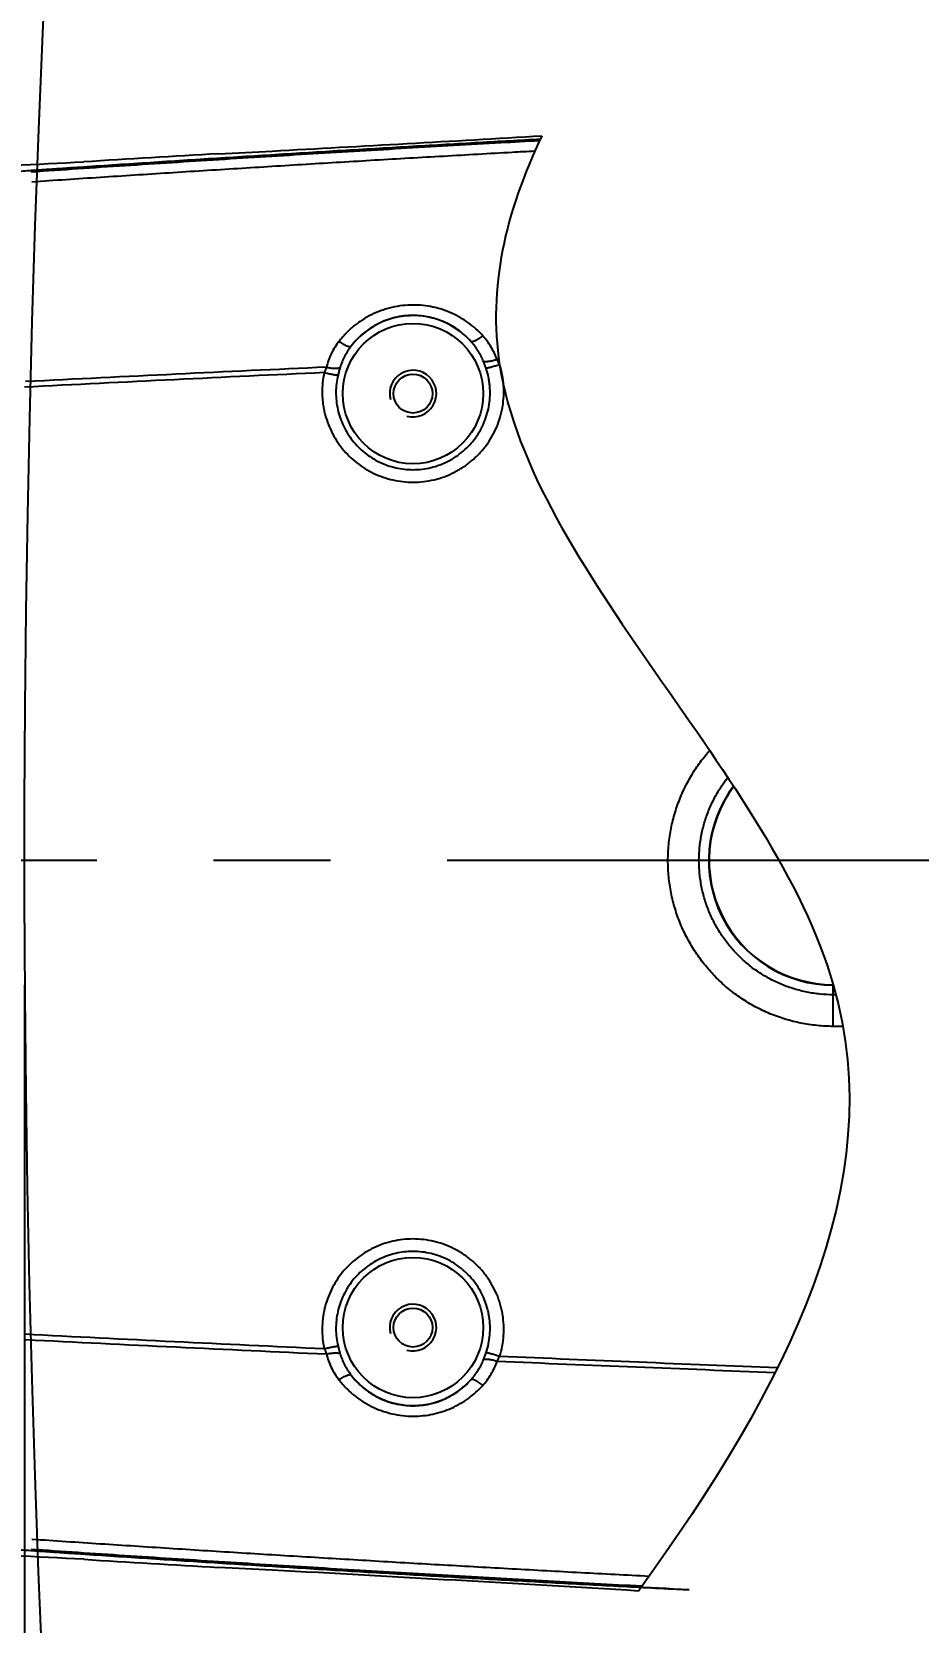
# Model space of a CAD drawing. Header units: millimetres. Extents: x 5828 to 6704, y 123 to 421.
# Drawn here: x 6499 to 6501.85, y 334.41 to 339.52 of the extents above; entities that cross this region are included whole.
import ezdxf

# ---------------------------------------------------------------- set-up
doc = ezdxf.new("R2010")
doc.units = ezdxf.units.MM
doc.linetypes.add('CENTER', pattern=[0.6, 0.375, -0.075, 0.075, -0.075])
for name, color, linetype in [('中心线', 7, 'Continuous'), ('外形图', 7, 'Continuous'), ('尺寸标注', 7, 'Continuous'), ('运动范围', 7, 'Continuous')]:
    doc.layers.add(name, color=color, linetype=linetype)
doc.styles.add('微软雅黑', font='msyh.ttc', dxfattribs={"height": 1.5})
doc.dimstyles.new('尺寸标注_1_20比例', dxfattribs={"dimtxt": 1.5, "dimasz": 1.25, "dimexe": 0.5, "dimexo": 0.4, "dimgap": 0.5, "dimtad": 1, "dimdec": 1, "dimlfac": 20, "dimdsep": 46, "dimtxsty": '微软雅黑', "dimcen": 0.09, "dimadec": 0, "dimazin": 0, "dimtp": 0.01, "dimtm": 0.01, "dimtfac": 1, "dimtdec": 1, "dimtofl": 0, "dimtmove": 0, "dimatfit": 3, "dimfxl": 1, "dimtolj": 1, "dimarcsym": 0})

# ---------------------------------------------------------------- blocks, each defined once
blk = doc.blocks.new('*D1139')
at = {"layer": 'Defpoints', "color": 0}
for p in [(6498.9812, 336.8553), (6559.0462, 312.8006), (6498.9812, 278.1994)]:
    blk.add_point(p, dxfattribs=at)
at = {"layer": '尺寸标注', "color": 0, "lineweight": -2}
for p, q in [((6498.9812, 336.4553), (6498.9812, 277.6994)), ((6559.0462, 312.4006), (6559.0462, 277.6994)), ((6557.7962, 278.1994), (6500.2312, 278.1994))]:
    blk.add_line(p, q, dxfattribs=at)
at = {"layer": '尺寸标注', "color": 0}
for points in [[(6500.2312, 278.4078), (6500.2312, 277.9911), (6498.9812, 278.1994)], [(6557.7962, 277.9911), (6557.7962, 278.4078), (6559.0462, 278.1994)]]:
    blk.add_solid(points, dxfattribs=at)
at = {"layer": '尺寸标注', "color": 0, "insert": (6529.0137, 279.471), "char_height": 1.5, "attachment_point": 5, "style": '微软雅黑'}
blk.add_mtext('\\A1;\\A1;{\\fAlibaba PuHuiTi 3.0 55 Regular|b0|i0|c134|p18;1201.2}', dxfattribs=at)
blk = doc.blocks.new('*D1144')
at = {"layer": 'Defpoints', "color": 0}
for p in [(6557.7962, 395.6702), (6487.6476, 286.2413), (6537.9972, 286.2413)]:
    blk.add_point(p, dxfattribs=at)
at = {"layer": '尺寸标注', "color": 0, "lineweight": -2}
for p, q in [((6557.3962, 395.6702), (6487.1476, 395.6702)), ((6487.6476, 394.4202), (6487.6476, 287.4913)), ((6537.5972, 286.2413), (6487.1476, 286.2413))]:
    blk.add_line(p, q, dxfattribs=at)
at = {"layer": '尺寸标注', "color": 0}
for points in [[(6487.856, 394.4202), (6487.4393, 394.4202), (6487.6476, 395.6702)], [(6487.4393, 287.4913), (6487.856, 287.4913), (6487.6476, 286.2413)]]:
    blk.add_solid(points, dxfattribs=at)
at = {"layer": '尺寸标注', "color": 0, "insert": (6486.376, 340.9558), "char_height": 1.5, "attachment_point": 5, "rotation": 90, "style": '微软雅黑'}
blk.add_mtext('\\A1;\\A1;{\\fAlibaba PuHuiTi 3.0 55 Regular|b0|i0|c134|p18;2188.6}', dxfattribs=at)

msp = doc.modelspace()

# ---------------------------------------------------------------- linework, layer by layer
at = {"layer": '中心线', "linetype": 'CENTER', "ltscale": 5}
msp.add_line((6505.2137, 336.8553), (6492.2369, 336.8553), dxfattribs=at)
at = {"layer": '外形图', "linetype": 'ByBlock'}
for p, q in [((6501.5791, 336.3228), (6501.5791, 336.4553)), ((6501.5791, 336.4553), (6501.5795, 336.4553)), ((6501.588, 336.4243), (6501.5791, 336.4243)), ((6501.6103, 336.3228), (6501.5791, 336.3228))]:
    msp.add_line(p, q, dxfattribs=at)
for centre, radius in [((6500.2291, 338.3553), 0.2254), ((6500.2291, 338.3553), 0.0625), ((6500.2291, 335.3553), 0.2254), ((6500.2291, 335.3553), 0.0625)]:
    msp.add_circle(centre, radius, dxfattribs=at)
for centre, radius, start, end in [((6487.6223, 562.7681), 223.9637, 273.111022, 273.332942), ((6497.53, 380.6179), 41.5443, 272.86253, 273.10057), ((6500.2291, 338.3553), 0.2504, 41.9559, 142.5189), ((6508.7878, 144.0336), 194.6072, 92.602592, 92.887369), ((6508.8374, 145.8734), 192.7546, 92.644432, 92.930981), ((6500.2291, 338.3553), 0.075, 255, 195), ((6501.5791, 336.8553), 0.4, 143.2512, 270), ((6501.5791, 336.8553), 0.3987, 143.319, 270), ((6500.2291, 335.3553), 0.075, 255, 195), ((6508.8364, 527.8189), 192.7363, 267.069018, 267.355594), ((6508.7869, 529.6564), 194.5866, 267.112602, 267.397409), ((6500.2291, 335.3553), 0.2504, 217.4811, 318.0441), ((6497.5292, 293.0788), 41.5581, 86.89947, 87.13742), ((6487.6226, 110.947), 223.9592, 86.587625, 86.888987)]:
    msp.add_arc(centre, radius, start, end, dxfattribs=at)
for points, knots in [([(6501.116, 334.513), (6500.8541, 334.5265), (6500.3304, 334.5553), (6499.6759, 334.5937), (6499.1526, 334.6304), (6498.7597, 334.6498), (6498.3703, 334.7181), (6497.8801, 334.9084), (6497.3409, 335.3031), (6496.9025, 335.9729), (6496.7248, 336.7539), (6496.8317, 337.5478), (6497.2089, 338.2549), (6497.809, 338.7837), (6498.4341, 339.0271), (6498.9573, 339.0704), (6499.3498, 339.0933), (6499.7424, 339.1203), (6500.1717, 339.1458), (6500.4702, 339.1628), (6500.6378, 339.172)], [0.2814625, 0.2814625, 0.2814625, 0.2814625, 0.3127361, 0.3440098, 0.3596457, 0.375288, 0.3909088, 0.4065401, 0.4376789, 0.4688356, 0.5000093, 0.531187, 0.5623615, 0.5935322, 0.6247079, 0.6403423, 0.655997, 0.6716257, 0.6872624, 0.7072791, 0.7072791, 0.7072791, 0.7072791]), ([(6500.6378, 339.1721), (6500.5723, 339.1684), (6500.4354, 339.1608), (6500.2271, 339.1488), (6500.0131, 339.1362), (6499.8348, 339.1253), (6499.6921, 339.1164), (6499.5852, 339.1097), (6499.4782, 339.1029), (6499.3712, 339.0959), (6499.2643, 339.0889), (6499.1751, 339.083), (6499.1038, 339.0782), (6499.0504, 339.0746), (6499.0058, 339.0715), (6498.9702, 339.069), (6498.9434, 339.0672), (6498.9167, 339.0654), (6498.8899, 339.0636), (6498.8632, 339.0618), (6498.8276, 339.0592), (6498.783, 339.0557), (6498.7386, 339.0513), (6498.7031, 339.0472), (6498.6677, 339.0425), (6498.6235, 339.0358), (6498.5707, 339.0265), (6498.5007, 339.0124), (6498.4137, 338.9917), (6498.3108, 338.9618), (6498.2094, 338.9269), (6498.1098, 338.8871), (6498.0123, 338.8425), (6497.917, 338.7933), (6497.8243, 338.7395), (6497.7342, 338.6813), (6497.6471, 338.6187), (6497.5631, 338.552), (6497.4825, 338.4813), (6497.4054, 338.4068), (6497.332, 338.3287), (6497.2625, 338.247), (6497.197, 338.1621), (6497.1357, 338.0742), (6497.0787, 337.9833), (6497.0262, 337.8898), (6496.9783, 337.7939), (6496.9352, 337.6957), (6496.8968, 337.5955), (6496.8635, 337.4936), (6496.835, 337.3903), (6496.8038, 337.2508), (6496.7827, 337.1092), (6496.772, 336.9666), (6496.7682, 336.8237), (6496.7766, 336.645), (6496.8023, 336.468), (6496.833, 336.3284), (6496.8611, 336.2249), (6496.8941, 336.1228), (6496.932, 336.0226), (6496.9748, 335.9242), (6497.0223, 335.8281), (6497.0745, 335.7344), (6497.1311, 335.6433), (6497.1921, 335.5551), (6497.2572, 335.47), (6497.3265, 335.3881), (6497.3996, 335.3096), (6497.4764, 335.2348), (6497.5568, 335.1639), (6497.6405, 335.0969), (6497.7274, 335.034), (6497.8172, 334.9754), (6497.9097, 334.9213), (6498.0048, 334.8717), (6498.1022, 334.8267), (6498.2016, 334.7866), (6498.3028, 334.7513), (6498.4057, 334.721), (6498.5099, 334.6957), (6498.6152, 334.6755), (6498.7037, 334.6628), (6498.7748, 334.6556), (6498.8193, 334.6519), (6498.8549, 334.6493), (6498.8816, 334.6475), (6498.9084, 334.6457), (6498.944, 334.6433), (6498.9886, 334.6402), (6499.0421, 334.6366), (6499.0955, 334.6329), (6499.1668, 334.6281), (6499.256, 334.6222), (6499.3629, 334.6152), (6499.4699, 334.6082), (6499.5769, 334.6014), (6499.6838, 334.5946), (6499.8265, 334.5857), (6500.0048, 334.5749), (6500.2188, 334.5622), (6500.4328, 334.5499), (6500.6469, 334.5379), (6500.861, 334.5263), (6501.0173, 334.5181), (6501.1024, 334.5137), (6501.116, 334.513)], [0.3131395, 0.3131395, 0.3131395, 0.3131395, 0.3203178, 0.3281304, 0.335943, 0.3437556, 0.347662, 0.3515683, 0.3554746, 0.3593809, 0.3632872, 0.3671935, 0.3691467, 0.3710998, 0.373053, 0.3740296, 0.3750062, 0.3759827, 0.3769593, 0.3779359, 0.3789125, 0.3808656, 0.3828188, 0.3837953, 0.3847719, 0.3867251, 0.3886782, 0.3906314, 0.3945374, 0.3984434, 0.4023495, 0.4062556, 0.4101617, 0.4140679, 0.4179741, 0.4218803, 0.4257865, 0.4296926, 0.4335988, 0.437505, 0.4414112, 0.4453173, 0.4492235, 0.4531297, 0.4570359, 0.4609421, 0.4648482, 0.4687544, 0.4726606, 0.4765668, 0.4804729, 0.4843791, 0.4921892, 0.4960954, 0.5000015, 0.5078116, 0.5156216, 0.5195278, 0.523434, 0.5273402, 0.5312463, 0.5351525, 0.5390587, 0.5429649, 0.546871, 0.5507772, 0.5546834, 0.5585896, 0.5624958, 0.5664019, 0.5703081, 0.5742143, 0.5781205, 0.5820266, 0.5859328, 0.589839, 0.5937451, 0.5976512, 0.6015573, 0.6054633, 0.6093693, 0.6132753, 0.6171812, 0.6191344, 0.6210875, 0.6220641, 0.6230407, 0.6240173, 0.6249939, 0.626947, 0.6289002, 0.6308533, 0.6328065, 0.6367128, 0.6406191, 0.6445254, 0.6484317, 0.6523381, 0.6562444, 0.664057, 0.6718696, 0.6796823, 0.6874949, 0.6953075, 0.7031201, 0.7046145, 0.7046145, 0.7046145, 0.7046145]), ([(6500.6356, 339.1674), (6500.5942, 339.1652), (6500.4522, 339.1572), (6500.2095, 339.1433), (6499.9076, 339.1253), (6499.6057, 339.1066), (6499.3039, 339.0872), (6499.1027, 339.0737), (6499.0021, 339.0667)], [0.8308926, 0.8308926, 0.8308926, 0.8308926, 0.8437436, 0.8749948, 0.9062461, 0.9374974, 0.9687488, 1, 1, 1, 1]), ([(6500.6431, 339.1832), (6500.5255, 338.9386), (6500.319, 338.0396), (6502.1172, 336.5065), (6501.4296, 335.165), (6500.9531, 334.5091)], [12.561996, 12.561996, 12.561996, 12.561996, 19.33998, 37.431731, 54.558431, 54.558431, 54.558431, 54.558431]), ([(6496.7507, 336.8553), (6496.7507, 337.1615), (6496.8807, 337.7816), (6497.4316, 338.5476), (6498.1124, 338.9497), (6498.7137, 339.0822), (6499.02, 339.0917), (6499.1716, 339.0996)], [0, 0, 0, 0, 0.250163, 0.50027, 0.750286, 0.875949, 1, 1, 1, 1]), ([(6500.6202, 339.1338), (6500.596, 339.1325), (6500.4983, 339.1271), (6500.3271, 339.1174), (6500.1067, 339.1046), (6499.8862, 339.0914), (6499.6658, 339.0778), (6499.4821, 339.0662), (6499.3352, 339.0567), (6499.225, 339.0495), (6499.1148, 339.0422), (6499.0414, 339.0372), (6499.0047, 339.0347)], [0.54192, 0.54192, 0.54192, 0.54192, 0.5624998, 0.6249999, 0.6874999, 0.7499999, 0.8124999, 0.875, 0.90625, 0.9375, 0.96875, 1, 1, 1, 1]), ([(6500.2298, 338.6398), (6500.2182, 338.6398), (6500.1951, 338.6384), (6500.1665, 338.6335), (6500.1441, 338.6276), (6500.1222, 338.6204), (6500.0957, 338.6091), (6500.0658, 338.5922), (6500.0381, 338.572), (6500.0131, 338.549), (6499.9982, 338.5318), (6499.9913, 338.5229)], [0, 0, 0, 0, 0.126391, 0.252658, 0.315711, 0.378663, 0.504144, 0.629045, 0.753312, 0.876946, 1, 1, 1, 1]), ([(6500.4531, 338.5412), (6500.4462, 338.5488), (6500.4315, 338.5635), (6500.4073, 338.583), (6500.381, 338.6001), (6500.353, 338.6143), (6500.3236, 338.6256), (6500.293, 338.6338), (6500.2616, 338.6387), (6500.2404, 338.6398), (6500.2298, 338.6398)], [0, 0, 0, 0, 0.123246, 0.246982, 0.371262, 0.496103, 0.621481, 0.747331, 0.873551, 1, 1, 1, 1]), ([(6500.2291, 338.6063), (6500.2194, 338.6063), (6500.1999, 338.6052), (6500.1712, 338.6001), (6500.1433, 338.5917), (6500.1168, 338.5802), (6500.0919, 338.5658), (6500.069, 338.5488), (6500.0483, 338.5295), (6500.0361, 338.5151), (6500.0304, 338.5077)], [0, 0, 0, 0, 0.127043, 0.253896, 0.380277, 0.505961, 0.630799, 0.754728, 0.877766, 1, 1, 1, 1]), ([(6500.4154, 338.5227), (6500.4096, 338.5291), (6500.3975, 338.5414), (6500.3775, 338.5579), (6500.3557, 338.5723), (6500.3324, 338.5844), (6500.3078, 338.5941), (6500.2822, 338.6011), (6500.2558, 338.6054), (6500.238, 338.6063), (6500.2291, 338.6063)], [0, 0, 0, 0, 0.122499, 0.24568, 0.369628, 0.494376, 0.619902, 0.746123, 0.87289, 1, 1, 1, 1]), ([(6500.4531, 338.5412), (6500.451, 338.5395), (6500.4468, 338.5362), (6500.4406, 338.5318), (6500.4347, 338.528), (6500.43, 338.5255), (6500.4266, 338.5239), (6500.4243, 338.523), (6500.4223, 338.5223), (6500.4204, 338.5219), (6500.4188, 338.5217), (6500.4174, 338.5217), (6500.4162, 338.5221), (6500.4156, 338.5225), (6500.4154, 338.5227)], [0, 0, 0, 0, 0.188246, 0.365442, 0.526894, 0.668498, 0.730818, 0.787049, 0.836994, 0.880587, 0.917961, 0.949561, 0.976336, 1, 1, 1, 1]), ([(6500.499, 338.4642), (6500.4966, 338.4712), (6500.4909, 338.4852), (6500.4803, 338.5051), (6500.4677, 338.5239), (6500.4582, 338.5356), (6500.4531, 338.5412)], [0, 0, 0, 0, 0.249265, 0.4989, 0.749094, 1, 1, 1, 1]), ([(6499.9913, 338.5229), (6499.9866, 338.5168), (6499.9777, 338.504), (6499.9664, 338.4837), (6499.9574, 338.4623), (6499.9529, 338.4475), (6499.9511, 338.44)], [0, 0, 0, 0, 0.251001, 0.50121, 0.750804, 1, 1, 1, 1]), ([(6499.9913, 338.5229), (6499.9936, 338.5214), (6499.998, 338.5185), (6500.0045, 338.5146), (6500.0107, 338.5113), (6500.0155, 338.5092), (6500.0191, 338.5079), (6500.0214, 338.5072), (6500.0235, 338.5067), (6500.0254, 338.5064), (6500.027, 338.5063), (6500.0284, 338.5065), (6500.0296, 338.5069), (6500.0302, 338.5074), (6500.0304, 338.5077)], [0, 0, 0, 0, 0.187994, 0.364917, 0.526118, 0.667537, 0.729803, 0.786017, 0.835984, 0.87965, 0.917157, 0.948957, 0.976005, 1, 1, 1, 1]), ([(6500.0304, 338.5077), (6500.0225, 338.4973), (6500.0084, 338.4752), (6499.9985, 338.4509), (6499.9946, 338.4385)], [0, 0, 0, 0, 0.500207, 1, 1, 1, 1]), ([(6500.4557, 338.4585), (6500.4509, 338.4702), (6500.4392, 338.4929), (6500.4238, 338.5132), (6500.4154, 338.5227)], [0, 0, 0, 0, 0.499812, 1, 1, 1, 1]), ([(6499.9511, 338.44), (6499.9499, 338.4372), (6499.9475, 338.4314), (6499.9453, 338.4257), (6499.9441, 338.4227)], [0, 0, 0, 0, 0.495889, 1, 1, 1, 1]), ([(6499.9511, 338.44), (6499.9555, 338.4391), (6499.9621, 338.4379), (6499.9707, 338.4369), (6499.9767, 338.4365), (6499.9821, 338.4365), (6499.9869, 338.4368), (6499.9911, 338.4374), (6499.9935, 338.4381), (6499.9946, 338.4385)], [0, 0, 0, 0, 0.31004, 0.455786, 0.591873, 0.71601, 0.826261, 0.921171, 1, 1, 1, 1]), ([(6499.9946, 338.4385), (6499.9934, 338.4345), (6499.9911, 338.4266), (6499.9891, 338.4187), (6499.9882, 338.4146)], [0, 0, 0, 0, 0.499254, 1, 1, 1, 1]), ([(6500.2291, 338.0707), (6500.2405, 338.0707), (6500.2632, 338.0721), (6500.2969, 338.078), (6500.3296, 338.0878), (6500.3558, 338.0991), (6500.3758, 338.1099), (6500.3903, 338.1188), (6500.4043, 338.1286), (6500.4221, 338.1428), (6500.4428, 338.1623), (6500.4647, 338.1885), (6500.4834, 338.2171), (6500.4985, 338.2477), (6500.5081, 338.2745), (6500.5138, 338.2965), (6500.5182, 338.3188), (6500.5212, 338.3471), (6500.5209, 338.3755), (6500.5186, 338.3982), (6500.515, 338.4206), (6500.5108, 338.4371), (6500.5074, 338.4479)], [0, 0, 0, 0, 0.06254, 0.125078, 0.187613, 0.250143, 0.281419, 0.312694, 0.343967, 0.375238, 0.437746, 0.500245, 0.562735, 0.625214, 0.687685, 0.71893, 0.750173, 0.812628, 0.875078, 0.906315, 0.937552, 1, 1, 1, 1]), ([(6500.2291, 338.1109), (6500.2389, 338.1109), (6500.2584, 338.112), (6500.2872, 338.1172), (6500.3152, 338.1257), (6500.342, 338.1374), (6500.3673, 338.1523), (6500.3906, 338.17), (6500.4117, 338.1903), (6500.4302, 338.213), (6500.446, 338.2377), (6500.4587, 338.2641), (6500.4682, 338.2918), (6500.4743, 338.3204), (6500.4771, 338.3495), (6500.4765, 338.3739), (6500.4743, 338.3933), (6500.4709, 338.4125), (6500.4671, 338.4266), (6500.464, 338.4359)], [0, 0, 0, 0, 0.062506, 0.125011, 0.187515, 0.250019, 0.312523, 0.375025, 0.437525, 0.500025, 0.562522, 0.625019, 0.687514, 0.750007, 0.812499, 0.874991, 0.90625, 0.937509, 1, 1, 1, 1]), ([(6500.499, 338.4642), (6500.4946, 338.4628), (6500.4881, 338.461), (6500.4795, 338.4592), (6500.4736, 338.4582), (6500.4682, 338.4576), (6500.4634, 338.4575), (6500.4593, 338.4577), (6500.4568, 338.4582), (6500.4557, 338.4585)], [0, 0, 0, 0, 0.312599, 0.459157, 0.595624, 0.719642, 0.829226, 0.92291, 1, 1, 1, 1]), ([(6500.464, 338.4359), (6500.4628, 338.4397), (6500.4601, 338.4473), (6500.4572, 338.4548), (6500.4557, 338.4585)], [0, 0, 0, 0, 0.500712, 1, 1, 1, 1]), ([(6500.5074, 338.4479), (6500.5029, 338.4465), (6500.4943, 338.4439), (6500.4839, 338.4409), (6500.4764, 338.4388), (6500.4716, 338.4376), (6500.4676, 338.4366), (6500.4651, 338.4361), (6500.464, 338.4359)], [0, 0, 0, 0, 0.31201, 0.597317, 0.722635, 0.832937, 0.926006, 1, 1, 1, 1]), ([(6500.5074, 338.4479), (6500.506, 338.4507), (6500.5033, 338.4561), (6500.5004, 338.4615), (6500.499, 338.4642)], [0, 0, 0, 0, 0.503891, 1, 1, 1, 1]), ([(6499.9441, 338.4227), (6499.9418, 338.4122), (6499.9383, 338.3908), (6499.937, 338.3638), (6499.9378, 338.3421), (6499.9393, 338.326), (6499.9417, 338.3099), (6499.9461, 338.2888), (6499.9539, 338.2628), (6499.9666, 338.2329), (6499.9826, 338.2046), (6500.0016, 338.1782), (6500.0235, 338.1542), (6500.0479, 338.1327), (6500.0746, 338.1141), (6500.1031, 338.0985), (6500.1333, 338.0862), (6500.1646, 338.0773), (6500.1966, 338.0719), (6500.2183, 338.0707), (6500.2291, 338.0707)], [0, 0, 0, 0, 0.062449, 0.124899, 0.156137, 0.187378, 0.218619, 0.249862, 0.31233, 0.374806, 0.437291, 0.499786, 0.56229, 0.624802, 0.687323, 0.74985, 0.812382, 0.874919, 0.937459, 1, 1, 1, 1]), ([(6499.9441, 338.4227), (6499.9486, 338.4218), (6499.9573, 338.4199), (6499.9678, 338.4179), (6499.9755, 338.4165), (6499.9804, 338.4157), (6499.9845, 338.4151), (6499.9871, 338.4148), (6499.9882, 338.4147)], [0, 0, 0, 0, 0.309292, 0.593257, 0.718657, 0.829636, 0.924024, 1, 1, 1, 1]), ([(6499.9882, 338.4146), (6499.9861, 338.4056), (6499.9828, 338.3873), (6499.9811, 338.3595), (6499.9825, 338.3316), (6499.987, 338.3041), (6499.9946, 338.2772), (6500.0052, 338.2514), (6500.0186, 338.227), (6500.0347, 338.2042), (6500.0533, 338.1833), (6500.0741, 338.1647), (6500.0968, 338.1485), (6500.1212, 338.135), (6500.147, 338.1243), (6500.1738, 338.1166), (6500.2013, 338.1119), (6500.2198, 338.1109), (6500.2291, 338.1109)], [0, 0, 0, 0, 0.062492, 0.124985, 0.187478, 0.249972, 0.312468, 0.374964, 0.437463, 0.499963, 0.562464, 0.624966, 0.68747, 0.749975, 0.81248, 0.874987, 0.937493, 1, 1, 1, 1]), ([(6501.0481, 336.8553), (6501.0481, 336.8727), (6501.0498, 336.9075), (6501.0562, 336.9506), (6501.0638, 336.9845), (6501.073, 337.0181), (6501.0877, 337.0591), (6501.1099, 337.1064), (6501.1367, 337.1513), (6501.1616, 337.185), (6501.1775, 337.2036), (6501.1821, 337.2089)], [0, 0, 0, 0, 0.0624992, 0.1249984, 0.156257, 0.1875156, 0.2500137, 0.3125112, 0.3750081, 0.4375048, 0.4628184, 0.4628184, 0.4628184, 0.4628184]), ([(6501.1477, 336.8553), (6501.1477, 336.8694), (6501.1491, 336.8976), (6501.1554, 336.9395), (6501.1657, 336.9806), (6501.18, 337.0205), (6501.1981, 337.0588), (6501.2185, 337.0928), (6501.2334, 337.1133), (6501.2404, 337.1222)], [0, 0, 0, 0, 0.0625021, 0.1250037, 0.1875047, 0.2500051, 0.3125047, 0.3750035, 0.42506, 0.42506, 0.42506, 0.42506]), ([(6499.1716, 334.6109), (6499.02, 334.6189), (6498.7137, 334.6284), (6498.1124, 334.7608), (6497.4317, 335.1629), (6496.8807, 335.9289), (6496.7507, 336.549), (6496.7507, 336.8553)], [0, 0, 0, 0, 0.124038, 0.249693, 0.499705, 0.749819, 1, 1, 1, 1]), ([(6501.5791, 336.3228), (6501.5617, 336.3228), (6501.5269, 336.3246), (6501.4752, 336.3323), (6501.4245, 336.345), (6501.3753, 336.3627), (6501.3281, 336.3851), (6501.2908, 336.4075), (6501.2624, 336.4276), (6501.235, 336.4491), (6501.2028, 336.4784), (6501.1678, 336.5172), (6501.1367, 336.5593), (6501.1099, 336.6041), (6501.0877, 336.6514), (6501.0701, 336.7007), (6501.0575, 336.7514), (6501.0498, 336.8031), (6501.0481, 336.8379), (6501.0481, 336.8553)], [0, 0, 0, 0, 0.0625, 0.125, 0.187499, 0.249998, 0.312497, 0.374994, 0.406253, 0.437511, 0.500009, 0.562506, 0.625004, 0.687502, 0.75, 0.8125, 0.874999, 0.9375, 1, 1, 1, 1]), ([(6501.5791, 336.4243), (6501.565, 336.4243), (6501.5438, 336.4254), (6501.5158, 336.4288), (6501.488, 336.4336), (6501.4538, 336.4422), (6501.4138, 336.4565), (6501.3755, 336.4746), (6501.3392, 336.4963), (6501.3051, 336.5215), (6501.2737, 336.55), (6501.2452, 336.5814), (6501.2199, 336.6154), (6501.1981, 336.6517), (6501.18, 336.69), (6501.1657, 336.7299), (6501.1554, 336.771), (6501.1491, 336.8129), (6501.1477, 336.8412), (6501.1477, 336.8553)], [0, 0, 0, 0, 0.062501, 0.093761, 0.12502, 0.18752, 0.25002, 0.312518, 0.375016, 0.437513, 0.50001, 0.562506, 0.625004, 0.687501, 0.75, 0.812499, 0.874999, 0.937499, 1, 1, 1, 1]), ([(6500.2291, 335.6398), (6500.2183, 335.6398), (6500.1966, 335.6386), (6500.1646, 335.6332), (6500.1333, 335.6243), (6500.1031, 335.612), (6500.0746, 335.5965), (6500.0479, 335.5778), (6500.0235, 335.5564), (6500.0016, 335.5323), (6499.9826, 335.506), (6499.9666, 335.4777), (6499.9539, 335.4477), (6499.9446, 335.4166), (6499.9389, 335.3846), (6499.9368, 335.3522), (6499.9383, 335.3197), (6499.9418, 335.2984), (6499.9441, 335.2878)], [0, 0, 0, 0, 0.062544, 0.125087, 0.187627, 0.250162, 0.312693, 0.375216, 0.437732, 0.500239, 0.562737, 0.625225, 0.687704, 0.750175, 0.812638, 0.875095, 0.937548, 1, 1, 1, 1]), ([(6500.5074, 335.2626), (6500.5108, 335.2734), (6500.5164, 335.2955), (6500.5208, 335.3293), (6500.5212, 335.3634), (6500.5182, 335.3917), (6500.5138, 335.414), (6500.5095, 335.4305), (6500.5043, 335.4467), (6500.496, 335.4679), (6500.4859, 335.4883), (6500.474, 335.5077), (6500.461, 335.5264), (6500.4428, 335.5482), (6500.418, 335.5717), (6500.3952, 335.5887), (6500.3758, 335.6007), (6500.3558, 335.6115), (6500.3296, 335.6228), (6500.2969, 335.6326), (6500.2632, 335.6385), (6500.2405, 335.6398), (6500.2291, 335.6398)], [0, 0, 0, 0, 0.062447, 0.124894, 0.187344, 0.249799, 0.281042, 0.312287, 0.343535, 0.374785, 0.437264, 0.468521, 0.499781, 0.56228, 0.624789, 0.687306, 0.71858, 0.749857, 0.812387, 0.874922, 0.93746, 1, 1, 1, 1]), ([(6500.2291, 335.5997), (6500.2198, 335.5997), (6500.2013, 335.5986), (6500.1738, 335.594), (6500.147, 335.5862), (6500.1212, 335.5755), (6500.0968, 335.562), (6500.074, 335.5458), (6500.0533, 335.5272), (6500.0347, 335.5064), (6500.0186, 335.4836), (6500.0052, 335.4591), (6499.9946, 335.4333), (6499.987, 335.4065), (6499.9825, 335.3789), (6499.9811, 335.3511), (6499.9828, 335.3232), (6499.9861, 335.3049), (6499.9882, 335.2959)], [0, 0, 0, 0, 0.062507, 0.125013, 0.18752, 0.250025, 0.31253, 0.375033, 0.437536, 0.500037, 0.562537, 0.625035, 0.687532, 0.750028, 0.812522, 0.875015, 0.937508, 1, 1, 1, 1]), ([(6500.464, 335.2747), (6500.4671, 335.2839), (6500.4722, 335.3028), (6500.4763, 335.3317), (6500.4771, 335.361), (6500.4748, 335.3853), (6500.4713, 335.4045), (6500.4666, 335.4234), (6500.4587, 335.4465), (6500.446, 335.4729), (6500.4302, 335.4976), (6500.4117, 335.5203), (6500.3906, 335.5406), (6500.3673, 335.5583), (6500.342, 335.5731), (6500.3152, 335.5849), (6500.2872, 335.5934), (6500.2584, 335.5985), (6500.2389, 335.5997), (6500.2291, 335.5997)], [0, 0, 0, 0, 0.062491, 0.124982, 0.187473, 0.249965, 0.281226, 0.312486, 0.374981, 0.437477, 0.499975, 0.562474, 0.624975, 0.687477, 0.74998, 0.812485, 0.874989, 0.937494, 1, 1, 1, 1]), ([(6499.9441, 335.2878), (6499.9486, 335.2888), (6499.9573, 335.2906), (6499.9678, 335.2927), (6499.9755, 335.2941), (6499.9804, 335.2949), (6499.9845, 335.2955), (6499.9871, 335.2958), (6499.9882, 335.2959)], [0, 0, 0, 0, 0.309292, 0.593257, 0.718657, 0.829636, 0.924024, 1, 1, 1, 1]), ([(6499.9441, 335.2878), (6499.9453, 335.2849), (6499.9475, 335.2791), (6499.9499, 335.2733), (6499.9511, 335.2705)], [0, 0, 0, 0, 0.504111, 1, 1, 1, 1]), ([(6499.9511, 335.2705), (6499.9555, 335.2715), (6499.9621, 335.2726), (6499.9707, 335.2736), (6499.9767, 335.274), (6499.9821, 335.2741), (6499.9869, 335.2738), (6499.9911, 335.2732), (6499.9935, 335.2725), (6499.9946, 335.2721)], [0, 0, 0, 0, 0.310046, 0.455796, 0.591886, 0.716024, 0.826274, 0.92118, 1, 1, 1, 1]), ([(6499.9511, 335.2705), (6499.9529, 335.263), (6499.9574, 335.2482), (6499.9664, 335.2269), (6499.9777, 335.2065), (6499.9866, 335.1938), (6499.9913, 335.1876)], [0, 0, 0, 0, 0.249196, 0.49879, 0.748999, 1, 1, 1, 1]), ([(6499.9882, 335.2959), (6499.9891, 335.2919), (6499.9911, 335.2839), (6499.9934, 335.276), (6499.9946, 335.2721)], [0, 0, 0, 0, 0.500746, 1, 1, 1, 1]), ([(6499.9946, 335.2721), (6499.9985, 335.2596), (6500.0084, 335.2354), (6500.0225, 335.2132), (6500.0304, 335.2029)], [0, 0, 0, 0, 0.499793, 1, 1, 1, 1]), ([(6500.4557, 335.2521), (6500.4572, 335.2558), (6500.4601, 335.2633), (6500.4628, 335.2708), (6500.464, 335.2747)], [0, 0, 0, 0, 0.499288, 1, 1, 1, 1]), ([(6500.5074, 335.2626), (6500.5029, 335.264), (6500.4943, 335.2666), (6500.4839, 335.2697), (6500.4764, 335.2717), (6500.4716, 335.273), (6500.4676, 335.2739), (6500.4651, 335.2745), (6500.464, 335.2747)], [0, 0, 0, 0, 0.31201, 0.597317, 0.722635, 0.832937, 0.926006, 1, 1, 1, 1]), ([(6500.4154, 335.1878), (6500.4238, 335.1973), (6500.4392, 335.2176), (6500.4509, 335.2403), (6500.4557, 335.2521)], [0, 0, 0, 0, 0.500188, 1, 1, 1, 1]), ([(6500.4531, 335.1694), (6500.4582, 335.175), (6500.4677, 335.1866), (6500.4803, 335.2054), (6500.4909, 335.2254), (6500.4966, 335.2393), (6500.499, 335.2464)], [0, 0, 0, 0, 0.250906, 0.5011, 0.750735, 1, 1, 1, 1]), ([(6500.499, 335.2464), (6500.4946, 335.2478), (6500.4881, 335.2496), (6500.4795, 335.2514), (6500.4736, 335.2523), (6500.4682, 335.2529), (6500.4634, 335.2531), (6500.4593, 335.2528), (6500.4568, 335.2524), (6500.4557, 335.2521)], [0, 0, 0, 0, 0.312597, 0.459154, 0.595621, 0.719639, 0.829223, 0.922908, 1, 1, 1, 1]), ([(6500.499, 335.2464), (6500.5004, 335.249), (6500.5033, 335.2544), (6500.506, 335.2599), (6500.5074, 335.2626)], [0, 0, 0, 0, 0.496109, 1, 1, 1, 1]), ([(6499.9913, 335.1876), (6499.9936, 335.1892), (6499.998, 335.1921), (6500.0045, 335.196), (6500.0107, 335.1992), (6500.0155, 335.2014), (6500.0191, 335.2027), (6500.0214, 335.2034), (6500.0235, 335.2039), (6500.0254, 335.2042), (6500.027, 335.2042), (6500.0284, 335.204), (6500.0296, 335.2036), (6500.0302, 335.2031), (6500.0304, 335.2029)], [0, 0, 0, 0, 0.18799, 0.36491, 0.526107, 0.667524, 0.729789, 0.786002, 0.83597, 0.879636, 0.917145, 0.948947, 0.976, 1, 1, 1, 1]), ([(6499.9913, 335.1876), (6499.9982, 335.1787), (6500.0131, 335.1616), (6500.0381, 335.1385), (6500.0658, 335.1184), (6500.0957, 335.1014), (6500.1222, 335.0901), (6500.1441, 335.083), (6500.1665, 335.0771), (6500.1951, 335.0721), (6500.2182, 335.0707), (6500.2298, 335.0707)], [0, 0, 0, 0, 0.123054, 0.246688, 0.370955, 0.495856, 0.621337, 0.68429, 0.747342, 0.873609, 1, 1, 1, 1]), ([(6500.0304, 335.2029), (6500.0361, 335.1954), (6500.0483, 335.1811), (6500.069, 335.1617), (6500.0919, 335.1447), (6500.1168, 335.1303), (6500.1433, 335.1188), (6500.1712, 335.1104), (6500.1999, 335.1053), (6500.2194, 335.1042), (6500.2291, 335.1042)], [0, 0, 0, 0, 0.122235, 0.245272, 0.369201, 0.494039, 0.619722, 0.746104, 0.872957, 1, 1, 1, 1]), ([(6500.2291, 335.1042), (6500.238, 335.1042), (6500.2558, 335.1052), (6500.2822, 335.1095), (6500.3078, 335.1165), (6500.3324, 335.1261), (6500.3557, 335.1383), (6500.3775, 335.1527), (6500.3975, 335.1692), (6500.4096, 335.1814), (6500.4154, 335.1878)], [0, 0, 0, 0, 0.12711, 0.253877, 0.380098, 0.505624, 0.630372, 0.754319, 0.877501, 1, 1, 1, 1]), ([(6500.2298, 335.0707), (6500.2404, 335.0707), (6500.2616, 335.0718), (6500.293, 335.0768), (6500.3236, 335.0849), (6500.353, 335.0962), (6500.381, 335.1105), (6500.4073, 335.1275), (6500.4315, 335.1471), (6500.4462, 335.1617), (6500.4531, 335.1694)], [0, 0, 0, 0, 0.126449, 0.252669, 0.378519, 0.503897, 0.628738, 0.753018, 0.876754, 1, 1, 1, 1]), ([(6500.4531, 335.1694), (6500.451, 335.1711), (6500.4468, 335.1744), (6500.4406, 335.1788), (6500.4347, 335.1825), (6500.43, 335.1851), (6500.4266, 335.1867), (6500.4243, 335.1876), (6500.4223, 335.1882), (6500.4204, 335.1887), (6500.4188, 335.1889), (6500.4174, 335.1888), (6500.4162, 335.1885), (6500.4156, 335.1881), (6500.4154, 335.1878)], [0, 0, 0, 0, 0.188248, 0.365446, 0.5269, 0.668506, 0.730826, 0.787057, 0.837002, 0.880594, 0.917968, 0.949566, 0.976339, 1, 1, 1, 1]), ([(6499.0047, 334.6758), (6499.0414, 334.6734), (6499.1148, 334.6684), (6499.225, 334.6611), (6499.3352, 334.6539), (6499.4821, 334.6444), (6499.6658, 334.6327), (6499.8862, 334.6191), (6500.1067, 334.606), (6500.3271, 334.5931), (6500.5476, 334.5807), (6500.7678, 334.5686), (6500.9145, 334.5608), (6500.9877, 334.557)], [0, 0, 0, 0, 0.03125, 0.0625, 0.09375, 0.125, 0.1875001, 0.2500001, 0.3125001, 0.3750001, 0.4375002, 0.5000002, 0.5622153, 0.5622153, 0.5622153, 0.5622153]), ([(6499.0021, 334.6438), (6499.1027, 334.6369), (6499.3039, 334.6233), (6499.6057, 334.6039), (6499.9076, 334.5852), (6500.2095, 334.5672), (6500.5115, 334.5499), (6500.7633, 334.5361), (6500.9144, 334.528), (6500.9649, 334.5254)], [0, 0, 0, 0, 0.0312513, 0.0625026, 0.0937539, 0.1250052, 0.1562565, 0.1875077, 0.2031789, 0.2031789, 0.2031789, 0.2031789])]:
    msp.add_open_spline(points, degree=3, knots=knots, dxfattribs=at)
for points in [[(6499.6047, 339.1255), (6499.4603, 339.1169), (6499.3159, 339.1088), (6499.1716, 339.0996)], [(6500.499, 338.4642), (6500.501, 338.4642), (6500.503, 338.4643), (6500.505, 338.4644)], [(6501.3922, 335.2104), (6501.0944, 335.2217), (6500.7967, 335.2337), (6500.499, 335.2464)], [(6501.4, 335.226), (6501.1024, 335.2375), (6500.8049, 335.2497), (6500.5074, 335.2626)], [(6499.1716, 334.6109), (6499.3159, 334.6017), (6499.4603, 334.5936), (6499.6047, 334.5851)]]:
    msp.add_open_spline(points, degree=3, dxfattribs=at)
at = {"layer": '运动范围'}
msp.add_arc((6557.7962, 336.8553), 58.815, 350, 225, dxfattribs=at)

# ---------------------------------------------------------------- dimensions: what is measured, and where the dimension line sits
at = {"layer": '尺寸标注'}
dim = msp.add_linear_dim(base=(6487.6476, 286.2413), p1=(6557.7962, 395.6702), p2=(6537.9972, 286.2413), angle=90, text='\\A1;{\\fAlibaba PuHuiTi 3.0 55 Regular|b0|i0|c134|p18;2188.6}', dimstyle='尺寸标注_1_20比例', dxfattribs=at)
dim.commit()
dim.dimension.update_dxf_attribs({"geometry": '*D1144', "text_midpoint": (6487.6476, 340.9558), "dimtype": 160})
dim = msp.add_linear_dim(base=(6498.9812, 278.1994), p1=(6559.0462, 312.8006), p2=(6498.9812, 336.8553), text='\\A1;{\\fAlibaba PuHuiTi 3.0 55 Regular|b0|i0|c134|p18;1201.2}', dimstyle='尺寸标注_1_20比例', dxfattribs=at)
dim.commit()
dim.dimension.update_dxf_attribs({"geometry": '*D1139', "text_midpoint": (6529.0137, 278.1994), "dimtype": 160})

doc.saveas('drawing.dxf')
